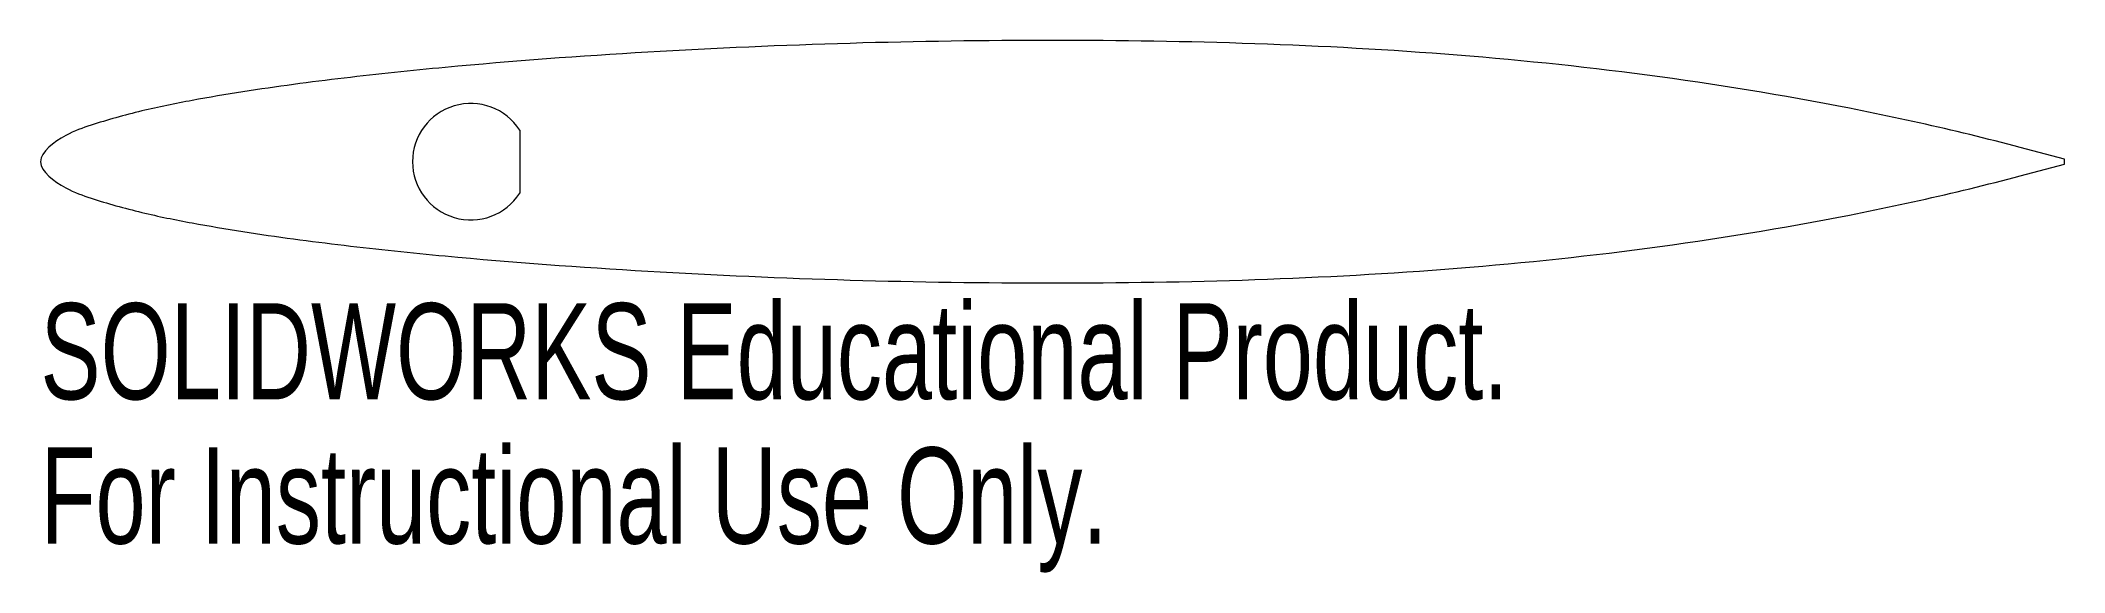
# Model space of a CAD drawing. Header units: inches. Extents: x 0 to 4, y -0.81 to 0.24.
import ezdxf

# ---------------------------------------------------------------- set-up
doc = ezdxf.new("R2010")
doc.units = ezdxf.units.IN
doc.header["$MEASUREMENT"] = 0
doc.styles.add('SLDTEXTSTYLE0', font='TXT', dxfattribs={"width": 0.7})

msp = doc.modelspace()

# ---------------------------------------------------------------- linework, layer by layer
at = {"color": 7, "linetype": 'Continuous', "lineweight": 15}
for p, q in [((0.9471, 0.0625), (0.9471, -0.0625)), ((4, -0.0048), (4, 0.0048))]:
    msp.add_line(p, q, dxfattribs=at)
msp.add_arc((0.8504, 0), 0.1152, 32.87, 327.13, dxfattribs=at)
msp.add_open_spline([(4, 0.0048), (3.9335, 0.0226), (3.801, 0.058), (3.5348, 0.116), (3.2017, 0.1719), (2.8008, 0.214), (2.4003, 0.2361), (2, 0.2419), (1.5998, 0.2362), (1.1996, 0.2186), (0.8663, 0.1942), (0.5996, 0.1663), (0.433, 0.1443), (0.2995, 0.1217), (0.1997, 0.1016), (0.114, 0.0776), (0.0465, 0.0537), (-0.0266, 0), (0.0465, -0.0537), (0.114, -0.0776), (0.1997, -0.1016), (0.2995, -0.1217), (0.433, -0.1443), (0.5996, -0.1663), (0.8663, -0.1942), (1.1996, -0.2186), (1.5998, -0.2362), (2, -0.2419), (2.4003, -0.2361), (2.8008, -0.214), (3.2017, -0.1719), (3.5348, -0.116), (3.801, -0.058), (3.9335, -0.0226), (4, -0.0048)], degree=3, knots=[0, 0, 0, 0, 0.025456, 0.050691, 0.100669, 0.150236, 0.199601, 0.248894, 0.298185, 0.347518, 0.396944, 0.421725, 0.446593, 0.459091, 0.47168, 0.48448, 0.49114, 0.5, 0.50886, 0.51552, 0.52832, 0.540909, 0.553407, 0.578275, 0.603056, 0.652482, 0.701815, 0.751106, 0.800399, 0.849764, 0.899331, 0.949309, 0.974544, 1, 1, 1, 1], dxfattribs=at)

# ---------------------------------------------------------------- texts
at = {"color": 7, "linetype": 'Continuous', "char_height": 0.1903, "attachment_point": 1, "style": 'SLDTEXTSTYLE0'}
for s, insert in [('SOLIDWORKS Educational Product.', (0, -0.2801)), ('For Instructional Use Only.', (0, -0.5656))]:
    msp.add_mtext(s, dxfattribs=dict(at, insert=insert))

doc.saveas('drawing.dxf')
